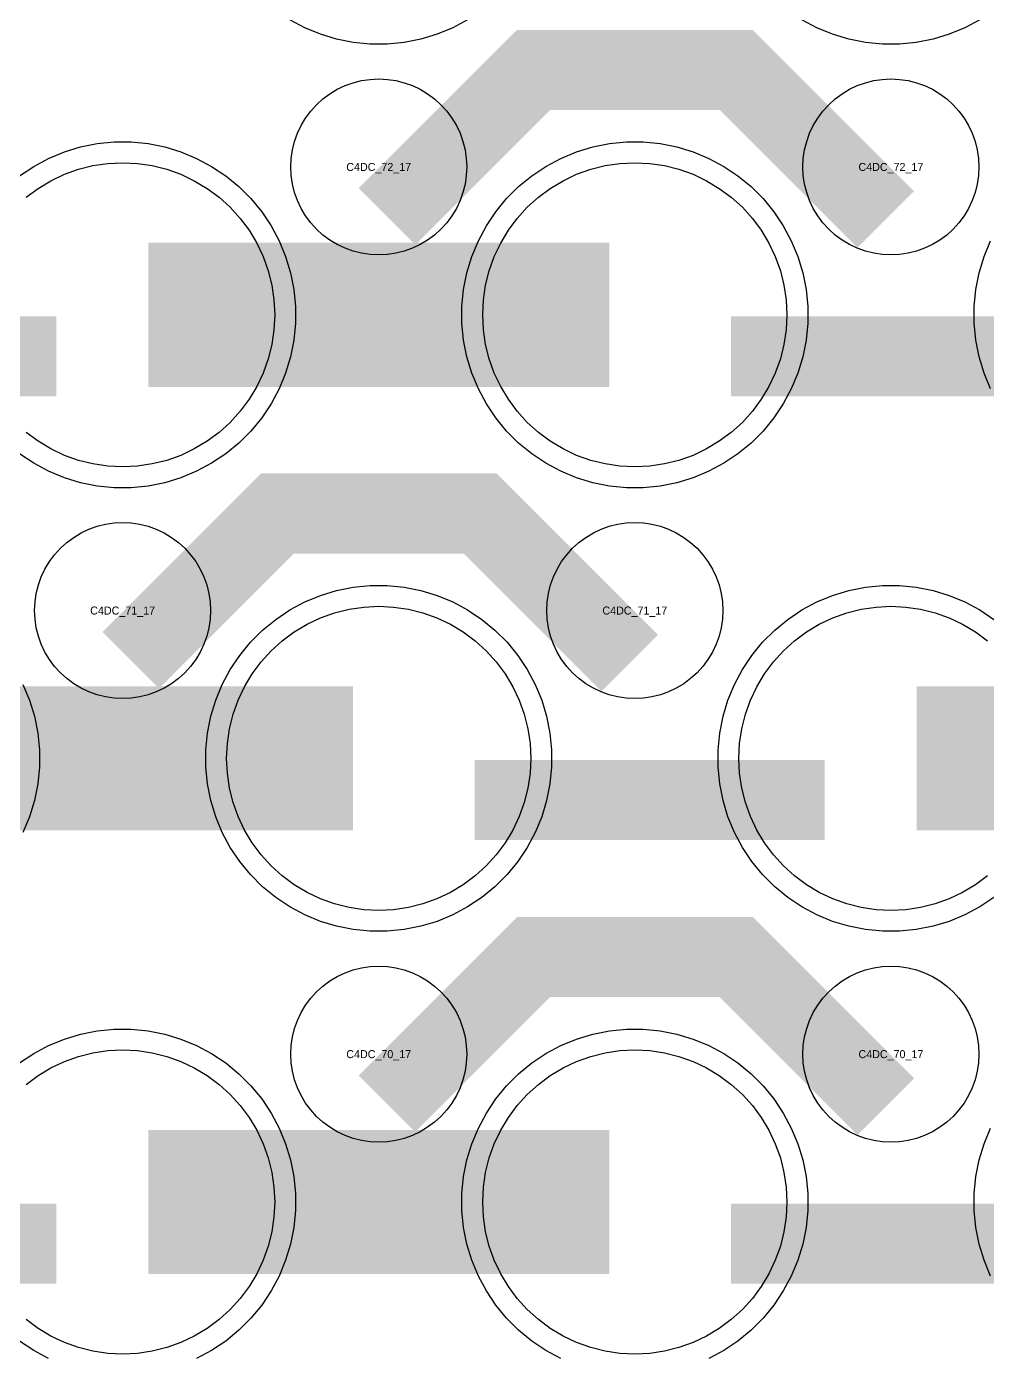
# Model space of a CAD drawing. Extents: x -11880 to 11880, y -14992 to 14992.
# Drawn here: x -6590 to -6289.9, y -5188.6 to -4772.9 of the extents above; entities that cross this region are included whole.
import ezdxf
from ezdxf.enums import TextEntityAlignment as Align

# ---------------------------------------------------------------- set-up
doc = ezdxf.new("R2010")
doc.units = 0
doc.header["$MEASUREMENT"] = 0
for name, color, linetype in [('GDS_775_DT_237', 138, 'CONTINUOUS'), ('RDL1_FS', 34, 'CONTINUOUS'), ('RDL_BS', 160, 'CONTINUOUS')]:
    doc.layers.add(name, color=color, linetype=linetype)

msp = doc.modelspace()

# ---------------------------------------------------------------- linework, layer by layer
at = {"layer": 'RDL1_FS', "color": 240, "true_color": 0xed1f24}
for points in [[(-6590.14, -4826.226), (-6586.395, -4823.448), (-6582.395, -4821.05), (-6578.181, -4819.058), (-6573.791, -4817.486), (-6569.268, -4816.354), (-6564.657, -4815.67), (-6560, -4815.441), (-6555.343, -4815.67), (-6550.732, -4816.354), (-6546.209, -4817.486), (-6541.819, -4819.058), (-6537.605, -4821.05), (-6533.605, -4823.448), (-6529.86, -4826.226), (-6526.406, -4829.356), (-6523.276, -4832.81), (-6520.498, -4836.555), (-6518.1, -4840.555), (-6516.108, -4844.769), (-6514.536, -4849.159), (-6513.404, -4853.682), (-6512.72, -4858.293), (-6512.491, -4862.95), (-6512.72, -4867.607), (-6513.404, -4872.218), (-6514.536, -4876.741), (-6516.108, -4881.131), (-6518.1, -4885.345), (-6520.498, -4889.345), (-6523.276, -4893.09), (-6526.406, -4896.544), (-6529.86, -4899.674), (-6533.605, -4902.452), (-6537.605, -4904.85), (-6541.819, -4906.842), (-6546.209, -4908.414), (-6550.732, -4909.546), (-6555.343, -4910.23), (-6560, -4910.459), (-6564.657, -4910.23), (-6569.268, -4909.546), (-6573.791, -4908.414), (-6578.181, -4906.842), (-6582.395, -4904.85), (-6586.395, -4902.452), (-6590.14, -4899.674)], [(-6289.86, -5038.239), (-6293.605, -5041.017), (-6297.605, -5043.415), (-6301.819, -5045.407), (-6306.209, -5046.979), (-6310.732, -5048.111), (-6315.343, -5048.795), (-6320, -5049.024), (-6324.657, -5048.795), (-6329.268, -5048.111), (-6333.791, -5046.979), (-6338.181, -5045.407), (-6342.395, -5043.415), (-6346.395, -5041.017), (-6350.14, -5038.239), (-6353.594, -5035.109), (-6356.724, -5031.655), (-6359.502, -5027.91), (-6361.9, -5023.91), (-6363.892, -5019.696), (-6365.464, -5015.306), (-6366.596, -5010.783), (-6367.28, -5006.172), (-6367.509, -5001.515), (-6367.28, -4996.858), (-6366.596, -4992.247), (-6365.464, -4987.724), (-6363.892, -4983.334), (-6361.9, -4979.12), (-6359.502, -4975.12), (-6356.724, -4971.375), (-6353.594, -4967.921), (-6350.14, -4964.791), (-6346.395, -4962.013), (-6342.395, -4959.615), (-6338.181, -4957.623), (-6333.791, -4956.051), (-6329.268, -4954.919), (-6324.657, -4954.235), (-6320, -4954.006), (-6315.343, -4954.235), (-6310.732, -4954.919), (-6306.209, -4956.051), (-6301.819, -4957.623), (-6297.605, -4959.615), (-6293.605, -4962.013), (-6289.86, -4964.791)]]:
    msp.add_lwpolyline(points, dxfattribs=at)
for points in [[(-6400, -4910.459), (-6404.657, -4910.23), (-6409.268, -4909.546), (-6413.791, -4908.414), (-6418.181, -4906.842), (-6422.395, -4904.85), (-6426.395, -4902.452), (-6430.14, -4899.674), (-6433.594, -4896.544), (-6436.724, -4893.09), (-6439.502, -4889.345), (-6441.9, -4885.345), (-6443.892, -4881.131), (-6445.464, -4876.741), (-6446.596, -4872.218), (-6447.28, -4867.607), (-6447.509, -4862.95), (-6447.28, -4858.293), (-6446.596, -4853.682), (-6445.464, -4849.159), (-6443.892, -4844.769), (-6441.9, -4840.555), (-6439.502, -4836.555), (-6436.724, -4832.81), (-6433.594, -4829.356), (-6430.14, -4826.226), (-6426.395, -4823.448), (-6422.395, -4821.05), (-6418.181, -4819.058), (-6413.791, -4817.486), (-6409.268, -4816.354), (-6404.657, -4815.67), (-6400, -4815.441), (-6395.343, -4815.67), (-6390.732, -4816.354), (-6386.209, -4817.486), (-6381.819, -4819.058), (-6377.605, -4821.05), (-6373.605, -4823.448), (-6369.86, -4826.226), (-6366.406, -4829.356), (-6363.276, -4832.81), (-6360.498, -4836.555), (-6358.1, -4840.555), (-6356.108, -4844.769), (-6354.536, -4849.159), (-6353.404, -4853.682), (-6352.72, -4858.293), (-6352.491, -4862.95), (-6352.72, -4867.607), (-6353.404, -4872.218), (-6354.536, -4876.741), (-6356.108, -4881.131), (-6358.1, -4885.345), (-6360.498, -4889.345), (-6363.276, -4893.09), (-6366.406, -4896.544), (-6369.86, -4899.674), (-6373.605, -4902.452), (-6377.605, -4904.85), (-6381.819, -4906.842), (-6386.209, -4908.414), (-6390.732, -4909.546), (-6395.343, -4910.23)], [(-6480, -5049.024), (-6484.657, -5048.795), (-6489.268, -5048.111), (-6493.791, -5046.979), (-6498.181, -5045.407), (-6502.395, -5043.415), (-6506.395, -5041.017), (-6510.14, -5038.239), (-6513.594, -5035.109), (-6516.724, -5031.655), (-6519.502, -5027.91), (-6521.9, -5023.91), (-6523.892, -5019.696), (-6525.464, -5015.306), (-6526.596, -5010.783), (-6527.28, -5006.172), (-6527.509, -5001.515), (-6527.28, -4996.858), (-6526.596, -4992.247), (-6525.464, -4987.724), (-6523.892, -4983.334), (-6521.9, -4979.12), (-6519.502, -4975.12), (-6516.724, -4971.375), (-6513.594, -4967.921), (-6510.14, -4964.791), (-6506.395, -4962.013), (-6502.395, -4959.615), (-6498.181, -4957.623), (-6493.791, -4956.051), (-6489.268, -4954.919), (-6484.657, -4954.235), (-6480, -4954.006), (-6475.343, -4954.235), (-6470.732, -4954.919), (-6466.209, -4956.051), (-6461.819, -4957.623), (-6457.605, -4959.615), (-6453.605, -4962.013), (-6449.86, -4964.791), (-6446.406, -4967.921), (-6443.276, -4971.375), (-6440.498, -4975.12), (-6438.1, -4979.12), (-6436.108, -4983.334), (-6434.536, -4987.724), (-6433.404, -4992.247), (-6432.72, -4996.858), (-6432.491, -5001.515), (-6432.72, -5006.172), (-6433.404, -5010.783), (-6434.536, -5015.306), (-6436.108, -5019.696), (-6438.1, -5023.91), (-6440.498, -5027.91), (-6443.276, -5031.655), (-6446.406, -5035.109), (-6449.86, -5038.239), (-6453.605, -5041.017), (-6457.605, -5043.415), (-6461.819, -5045.407), (-6466.209, -5046.979), (-6470.732, -5048.111), (-6475.343, -5048.795)]]:
    msp.add_lwpolyline(points, close=True, dxfattribs=at)
for points in [[(-6551.998, -4862.95, 45, 45, 0), (-6479.998, -4862.95, 45, 45, 0)], [(-6479.998, -4862.95, 45, 45, 0), (-6407.998, -4862.95, 45, 45, 0)], [(-6631.998, -5001.515, 45, 45, 0), (-6559.998, -5001.515, 45, 45, 0)], [(-6559.998, -5001.515, 45, 45, 0), (-6487.998, -5001.515, 45, 45, 0)], [(-6311.998, -5001.515, 45, 45, 0), (-6239.998, -5001.515, 45, 45, 0)]]:
    msp.add_lwpolyline(points, format="xyseb", dxfattribs=at)
at = {"layer": 'RDL1_FS'}
msp.add_lwpolyline([(-6590.14, -5103.356), (-6586.395, -5100.578), (-6582.395, -5098.18), (-6578.181, -5096.188), (-6573.791, -5094.616), (-6569.268, -5093.484), (-6564.657, -5092.8), (-6560, -5092.571), (-6555.343, -5092.8), (-6550.732, -5093.484), (-6546.209, -5094.616), (-6541.819, -5096.188), (-6537.605, -5098.18), (-6533.605, -5100.578), (-6529.86, -5103.356), (-6526.406, -5106.486), (-6523.276, -5109.94), (-6520.498, -5113.685), (-6518.1, -5117.685), (-6516.108, -5121.899), (-6514.536, -5126.289), (-6513.404, -5130.812), (-6512.72, -5135.423), (-6512.491, -5140.08), (-6512.72, -5144.737), (-6513.404, -5149.348), (-6514.536, -5153.871), (-6516.108, -5158.261), (-6518.1, -5162.475), (-6520.498, -5166.475), (-6523.276, -5170.22), (-6526.406, -5173.674), (-6529.86, -5176.804), (-6533.605, -5179.582), (-6537.605, -5181.98), (-6541.819, -5183.972), (-6546.209, -5185.544), (-6550.732, -5186.676), (-6555.343, -5187.36), (-6560, -5187.589), (-6564.657, -5187.36), (-6569.268, -5186.676), (-6573.791, -5185.544), (-6578.181, -5183.972), (-6582.395, -5181.98), (-6586.395, -5179.582), (-6590.14, -5176.804)], dxfattribs=at)
msp.add_lwpolyline([(-6400, -5187.589), (-6404.657, -5187.36), (-6409.268, -5186.676), (-6413.791, -5185.544), (-6418.181, -5183.972), (-6422.395, -5181.98), (-6426.395, -5179.582), (-6430.14, -5176.804), (-6433.594, -5173.674), (-6436.724, -5170.22), (-6439.502, -5166.475), (-6441.9, -5162.475), (-6443.892, -5158.261), (-6445.464, -5153.871), (-6446.596, -5149.348), (-6447.28, -5144.737), (-6447.509, -5140.08), (-6447.28, -5135.423), (-6446.596, -5130.812), (-6445.464, -5126.289), (-6443.892, -5121.899), (-6441.9, -5117.685), (-6439.502, -5113.685), (-6436.724, -5109.94), (-6433.594, -5106.486), (-6430.14, -5103.356), (-6426.395, -5100.578), (-6422.395, -5098.18), (-6418.181, -5096.188), (-6413.791, -5094.616), (-6409.268, -5093.484), (-6404.657, -5092.8), (-6400, -5092.571), (-6395.343, -5092.8), (-6390.732, -5093.484), (-6386.209, -5094.616), (-6381.819, -5096.188), (-6377.605, -5098.18), (-6373.605, -5100.578), (-6369.86, -5103.356), (-6366.406, -5106.486), (-6363.276, -5109.94), (-6360.498, -5113.685), (-6358.1, -5117.685), (-6356.108, -5121.899), (-6354.536, -5126.289), (-6353.404, -5130.812), (-6352.72, -5135.423), (-6352.491, -5140.08), (-6352.72, -5144.737), (-6353.404, -5149.348), (-6354.536, -5153.871), (-6356.108, -5158.261), (-6358.1, -5162.475), (-6360.498, -5166.475), (-6363.276, -5170.22), (-6366.406, -5173.674), (-6369.86, -5176.804), (-6373.605, -5179.582), (-6377.605, -5181.98), (-6381.819, -5183.972), (-6386.209, -5185.544), (-6390.732, -5186.676), (-6395.343, -5187.36)], close=True, dxfattribs=at)
for points in [[(-6551.998, -5140.08, 45, 45, 0), (-6479.998, -5140.08, 45, 45, 0)], [(-6479.998, -5140.08, 45, 45, 0), (-6407.998, -5140.08, 45, 45, 0)]]:
    msp.add_lwpolyline(points, format="xyseb", dxfattribs=at)
at = {"layer": 'RDL_BS'}
for points in [[(-6452.223, -4770.768), (-6456.885, -4773.26), (-6461.795, -4775.291), (-6466.835, -4776.822), (-6472.062, -4777.868), (-6477.356, -4778.385), (-6482.644, -4778.385), (-6487.938, -4777.868), (-6493.165, -4776.822), (-6498.205, -4775.291), (-6503.115, -4773.26), (-6507.777, -4770.768)], [(-6292.223, -4770.768), (-6296.885, -4773.26), (-6301.795, -4775.291), (-6306.835, -4776.822), (-6312.062, -4777.868), (-6317.356, -4778.385), (-6322.644, -4778.385), (-6327.938, -4777.868), (-6333.165, -4776.822), (-6338.205, -4775.291), (-6343.115, -4773.26), (-6347.777, -4770.768)], [(-6592.191, -5096.644), (-6587.777, -5093.697), (-6583.115, -5091.205), (-6578.205, -5089.174), (-6573.165, -5087.643), (-6567.938, -5086.597), (-6562.644, -5086.08), (-6557.356, -5086.08), (-6552.062, -5086.597), (-6546.835, -5087.643), (-6541.795, -5089.174), (-6536.885, -5091.205), (-6532.223, -5093.697), (-6527.809, -5096.644), (-6523.708, -5100.006), (-6519.926, -5103.788), (-6516.564, -5107.889), (-6513.617, -5112.303), (-6511.125, -5116.965), (-6509.094, -5121.875), (-6507.563, -5126.915), (-6506.517, -5132.142), (-6506, -5137.436), (-6506, -5142.724), (-6506.517, -5148.018), (-6507.563, -5153.245), (-6509.094, -5158.285), (-6511.125, -5163.195), (-6513.617, -5167.857), (-6516.564, -5172.271), (-6519.926, -5176.372), (-6523.708, -5180.154), (-6527.809, -5183.516), (-6532.223, -5186.463), (-6536.885, -5188.955)], [(-6423.115, -5188.955), (-6427.777, -5186.463), (-6432.191, -5183.516), (-6436.292, -5180.154), (-6440.074, -5176.372), (-6443.436, -5172.271), (-6446.383, -5167.857), (-6448.875, -5163.195), (-6450.906, -5158.285), (-6452.437, -5153.245), (-6453.483, -5148.018), (-6454, -5142.724), (-6454, -5137.436), (-6453.483, -5132.142), (-6452.437, -5126.915), (-6450.906, -5121.875), (-6448.875, -5116.965), (-6446.383, -5112.303), (-6443.436, -5107.889), (-6440.074, -5103.788), (-6436.292, -5100.006), (-6432.191, -5096.644), (-6427.777, -5093.697), (-6423.115, -5091.205), (-6418.205, -5089.174), (-6413.165, -5087.643), (-6407.938, -5086.597), (-6402.644, -5086.08), (-6397.356, -5086.08), (-6392.062, -5086.597), (-6386.835, -5087.643), (-6381.795, -5089.174), (-6376.885, -5091.205), (-6372.223, -5093.697), (-6367.809, -5096.644), (-6363.708, -5100.006), (-6359.926, -5103.788), (-6356.564, -5107.889), (-6353.617, -5112.303), (-6351.125, -5116.965), (-6349.094, -5121.875), (-6347.563, -5126.915), (-6346.517, -5132.142), (-6346, -5137.436), (-6346, -5142.724), (-6346.517, -5148.018), (-6347.563, -5153.245), (-6349.094, -5158.285), (-6351.125, -5163.195), (-6353.617, -5167.857), (-6356.564, -5172.271), (-6359.926, -5176.372), (-6363.708, -5180.154), (-6367.809, -5183.516), (-6372.223, -5186.463), (-6376.885, -5188.955)], [(-6288.875, -5163.195), (-6290.906, -5158.285), (-6292.437, -5153.245), (-6293.483, -5148.018), (-6294, -5142.724), (-6294, -5137.436), (-6293.483, -5132.142), (-6292.437, -5126.915), (-6290.906, -5121.875), (-6288.875, -5116.965)], [(-6583.115, -5188.955), (-6587.777, -5186.463), (-6592.191, -5183.516)]]:
    msp.add_lwpolyline(points, dxfattribs=at)
for points in [[(-6477.438, -4832.264, 25, 25, 0), (-6431.623, -4786.449, 25, 25, 0), (-6398.07, -4786.449, 25, 25, 0)], [(-6321.599, -4833.163, 25, 25, 0), (-6368.313, -4786.449, 25, 25, 0), (-6398.071, -4786.449, 25, 25, 0)], [(-6557.438, -4970.829, 25, 25, 0), (-6511.623, -4925.014, 25, 25, 0), (-6478.07, -4925.014, 25, 25, 0)], [(-6401.599, -4971.728, 25, 25, 0), (-6448.313, -4925.014, 25, 25, 0), (-6478.071, -4925.014, 25, 25, 0)], [(-6477.438, -5109.394, 25, 25, 0), (-6431.623, -5063.579, 25, 25, 0), (-6398.07, -5063.579, 25, 25, 0)], [(-6321.599, -5110.293, 25, 25, 0), (-6368.313, -5063.579, 25, 25, 0), (-6398.071, -5063.579, 25, 25, 0)], [(-6689.984, -5153.093, 25, 25, 0), (-6580.719, -5153.093, 25, 25, 0)], [(-6369.984, -5153.093, 25, 25, 0), (-6260.719, -5153.093, 25, 25, 0)]]:
    msp.add_lwpolyline(points, format="xyseb", dxfattribs=at)
for points in [[(-6480, -4844.256), (-6482.693, -4844.124), (-6485.365, -4843.728), (-6487.984, -4843.071), (-6490.519, -4842.164), (-6492.956, -4841.012), (-6495.28, -4839.619), (-6497.443, -4838.016), (-6499.442, -4836.204), (-6501.254, -4834.205), (-6502.857, -4832.042), (-6504.25, -4829.718), (-6505.402, -4827.281), (-6506.309, -4824.746), (-6506.966, -4822.127), (-6507.362, -4819.455), (-6507.494, -4816.762), (-6507.362, -4814.069), (-6506.966, -4811.397), (-6506.309, -4808.778), (-6505.402, -4806.243), (-6504.25, -4803.806), (-6502.857, -4801.482), (-6501.254, -4799.319), (-6499.442, -4797.32), (-6497.443, -4795.508), (-6495.28, -4793.905), (-6492.956, -4792.512), (-6490.519, -4791.36), (-6487.984, -4790.453), (-6485.365, -4789.796), (-6482.693, -4789.4), (-6480, -4789.268), (-6477.307, -4789.4), (-6474.635, -4789.796), (-6472.016, -4790.453), (-6469.481, -4791.36), (-6467.044, -4792.512), (-6464.72, -4793.905), (-6462.557, -4795.508), (-6460.558, -4797.32), (-6458.746, -4799.319), (-6457.143, -4801.482), (-6455.75, -4803.806), (-6454.598, -4806.243), (-6453.691, -4808.778), (-6453.034, -4811.397), (-6452.638, -4814.069), (-6452.506, -4816.762), (-6452.638, -4819.455), (-6453.034, -4822.127), (-6453.691, -4824.746), (-6454.598, -4827.281), (-6455.75, -4829.718), (-6457.143, -4832.042), (-6458.746, -4834.205), (-6460.558, -4836.204), (-6462.557, -4838.016), (-6464.72, -4839.619), (-6467.044, -4841.012), (-6469.481, -4842.164), (-6472.016, -4843.071), (-6474.635, -4843.728), (-6477.307, -4844.124)], [(-6320, -4844.256), (-6322.693, -4844.124), (-6325.365, -4843.728), (-6327.984, -4843.071), (-6330.519, -4842.164), (-6332.956, -4841.012), (-6335.28, -4839.619), (-6337.443, -4838.016), (-6339.442, -4836.204), (-6341.254, -4834.205), (-6342.857, -4832.042), (-6344.25, -4829.718), (-6345.402, -4827.281), (-6346.309, -4824.746), (-6346.966, -4822.127), (-6347.362, -4819.455), (-6347.494, -4816.762), (-6347.362, -4814.069), (-6346.966, -4811.397), (-6346.309, -4808.778), (-6345.402, -4806.243), (-6344.25, -4803.806), (-6342.857, -4801.482), (-6341.254, -4799.319), (-6339.442, -4797.32), (-6337.443, -4795.508), (-6335.28, -4793.905), (-6332.956, -4792.512), (-6330.519, -4791.36), (-6327.984, -4790.453), (-6325.365, -4789.796), (-6322.693, -4789.4), (-6320, -4789.268), (-6317.307, -4789.4), (-6314.635, -4789.796), (-6312.016, -4790.453), (-6309.481, -4791.36), (-6307.044, -4792.512), (-6304.72, -4793.905), (-6302.557, -4795.508), (-6300.558, -4797.32), (-6298.746, -4799.319), (-6297.143, -4801.482), (-6295.75, -4803.806), (-6294.598, -4806.243), (-6293.691, -4808.778), (-6293.034, -4811.397), (-6292.638, -4814.069), (-6292.506, -4816.762), (-6292.638, -4819.455), (-6293.034, -4822.127), (-6293.691, -4824.746), (-6294.598, -4827.281), (-6295.75, -4829.718), (-6297.143, -4832.042), (-6298.746, -4834.205), (-6300.558, -4836.204), (-6302.557, -4838.016), (-6304.72, -4839.619), (-6307.044, -4841.012), (-6309.481, -4842.164), (-6312.016, -4843.071), (-6314.635, -4843.728), (-6317.307, -4844.124)], [(-6560, -4982.821), (-6562.693, -4982.689), (-6565.365, -4982.293), (-6567.984, -4981.636), (-6570.519, -4980.729), (-6572.956, -4979.577), (-6575.28, -4978.184), (-6577.443, -4976.581), (-6579.442, -4974.769), (-6581.254, -4972.77), (-6582.857, -4970.607), (-6584.25, -4968.283), (-6585.402, -4965.846), (-6586.309, -4963.311), (-6586.966, -4960.692), (-6587.362, -4958.02), (-6587.494, -4955.327), (-6587.362, -4952.634), (-6586.966, -4949.962), (-6586.309, -4947.343), (-6585.402, -4944.808), (-6584.25, -4942.371), (-6582.857, -4940.047), (-6581.254, -4937.884), (-6579.442, -4935.885), (-6577.443, -4934.073), (-6575.28, -4932.47), (-6572.956, -4931.077), (-6570.519, -4929.925), (-6567.984, -4929.018), (-6565.365, -4928.361), (-6562.693, -4927.965), (-6560, -4927.833), (-6557.307, -4927.965), (-6554.635, -4928.361), (-6552.016, -4929.018), (-6549.481, -4929.925), (-6547.044, -4931.077), (-6544.72, -4932.47), (-6542.557, -4934.073), (-6540.558, -4935.885), (-6538.746, -4937.884), (-6537.143, -4940.047), (-6535.75, -4942.371), (-6534.598, -4944.808), (-6533.691, -4947.343), (-6533.034, -4949.962), (-6532.638, -4952.634), (-6532.506, -4955.327), (-6532.638, -4958.02), (-6533.034, -4960.692), (-6533.691, -4963.311), (-6534.598, -4965.846), (-6535.75, -4968.283), (-6537.143, -4970.607), (-6538.746, -4972.77), (-6540.558, -4974.769), (-6542.557, -4976.581), (-6544.72, -4978.184), (-6547.044, -4979.577), (-6549.481, -4980.729), (-6552.016, -4981.636), (-6554.635, -4982.293), (-6557.307, -4982.689)], [(-6400, -4982.821), (-6402.693, -4982.689), (-6405.365, -4982.293), (-6407.984, -4981.636), (-6410.519, -4980.729), (-6412.956, -4979.577), (-6415.28, -4978.184), (-6417.443, -4976.581), (-6419.442, -4974.769), (-6421.254, -4972.77), (-6422.857, -4970.607), (-6424.25, -4968.283), (-6425.402, -4965.846), (-6426.309, -4963.311), (-6426.966, -4960.692), (-6427.362, -4958.02), (-6427.494, -4955.327), (-6427.362, -4952.634), (-6426.966, -4949.962), (-6426.309, -4947.343), (-6425.402, -4944.808), (-6424.25, -4942.371), (-6422.857, -4940.047), (-6421.254, -4937.884), (-6419.442, -4935.885), (-6417.443, -4934.073), (-6415.28, -4932.47), (-6412.956, -4931.077), (-6410.519, -4929.925), (-6407.984, -4929.018), (-6405.365, -4928.361), (-6402.693, -4927.965), (-6400, -4927.833), (-6397.307, -4927.965), (-6394.635, -4928.361), (-6392.016, -4929.018), (-6389.481, -4929.925), (-6387.044, -4931.077), (-6384.72, -4932.47), (-6382.557, -4934.073), (-6380.558, -4935.885), (-6378.746, -4937.884), (-6377.143, -4940.047), (-6375.75, -4942.371), (-6374.598, -4944.808), (-6373.691, -4947.343), (-6373.034, -4949.962), (-6372.638, -4952.634), (-6372.506, -4955.327), (-6372.638, -4958.02), (-6373.034, -4960.692), (-6373.691, -4963.311), (-6374.598, -4965.846), (-6375.75, -4968.283), (-6377.143, -4970.607), (-6378.746, -4972.77), (-6380.558, -4974.769), (-6382.557, -4976.581), (-6384.72, -4978.184), (-6387.044, -4979.577), (-6389.481, -4980.729), (-6392.016, -4981.636), (-6394.635, -4982.293), (-6397.307, -4982.689)], [(-6480, -5121.386), (-6482.693, -5121.254), (-6485.365, -5120.858), (-6487.984, -5120.201), (-6490.519, -5119.294), (-6492.956, -5118.142), (-6495.28, -5116.749), (-6497.443, -5115.146), (-6499.442, -5113.334), (-6501.254, -5111.335), (-6502.857, -5109.172), (-6504.25, -5106.848), (-6505.402, -5104.411), (-6506.309, -5101.876), (-6506.966, -5099.257), (-6507.362, -5096.585), (-6507.494, -5093.892), (-6507.362, -5091.199), (-6506.966, -5088.527), (-6506.309, -5085.908), (-6505.402, -5083.373), (-6504.25, -5080.936), (-6502.857, -5078.612), (-6501.254, -5076.449), (-6499.442, -5074.45), (-6497.443, -5072.638), (-6495.28, -5071.035), (-6492.956, -5069.642), (-6490.519, -5068.49), (-6487.984, -5067.583), (-6485.365, -5066.926), (-6482.693, -5066.53), (-6480, -5066.398), (-6477.307, -5066.53), (-6474.635, -5066.926), (-6472.016, -5067.583), (-6469.481, -5068.49), (-6467.044, -5069.642), (-6464.72, -5071.035), (-6462.557, -5072.638), (-6460.558, -5074.45), (-6458.746, -5076.449), (-6457.143, -5078.612), (-6455.75, -5080.936), (-6454.598, -5083.373), (-6453.691, -5085.908), (-6453.034, -5088.527), (-6452.638, -5091.199), (-6452.506, -5093.892), (-6452.638, -5096.585), (-6453.034, -5099.257), (-6453.691, -5101.876), (-6454.598, -5104.411), (-6455.75, -5106.848), (-6457.143, -5109.172), (-6458.746, -5111.335), (-6460.558, -5113.334), (-6462.557, -5115.146), (-6464.72, -5116.749), (-6467.044, -5118.142), (-6469.481, -5119.294), (-6472.016, -5120.201), (-6474.635, -5120.858), (-6477.307, -5121.254)], [(-6320, -5121.386), (-6322.693, -5121.254), (-6325.365, -5120.858), (-6327.984, -5120.201), (-6330.519, -5119.294), (-6332.956, -5118.142), (-6335.28, -5116.749), (-6337.443, -5115.146), (-6339.442, -5113.334), (-6341.254, -5111.335), (-6342.857, -5109.172), (-6344.25, -5106.848), (-6345.402, -5104.411), (-6346.309, -5101.876), (-6346.966, -5099.257), (-6347.362, -5096.585), (-6347.494, -5093.892), (-6347.362, -5091.199), (-6346.966, -5088.527), (-6346.309, -5085.908), (-6345.402, -5083.373), (-6344.25, -5080.936), (-6342.857, -5078.612), (-6341.254, -5076.449), (-6339.442, -5074.45), (-6337.443, -5072.638), (-6335.28, -5071.035), (-6332.956, -5069.642), (-6330.519, -5068.49), (-6327.984, -5067.583), (-6325.365, -5066.926), (-6322.693, -5066.53), (-6320, -5066.398), (-6317.307, -5066.53), (-6314.635, -5066.926), (-6312.016, -5067.583), (-6309.481, -5068.49), (-6307.044, -5069.642), (-6304.72, -5071.035), (-6302.557, -5072.638), (-6300.558, -5074.45), (-6298.746, -5076.449), (-6297.143, -5078.612), (-6295.75, -5080.936), (-6294.598, -5083.373), (-6293.691, -5085.908), (-6293.034, -5088.527), (-6292.638, -5091.199), (-6292.506, -5093.892), (-6292.638, -5096.585), (-6293.034, -5099.257), (-6293.691, -5101.876), (-6294.598, -5104.411), (-6295.75, -5106.848), (-6297.143, -5109.172), (-6298.746, -5111.335), (-6300.558, -5113.334), (-6302.557, -5115.146), (-6304.72, -5116.749), (-6307.044, -5118.142), (-6309.481, -5119.294), (-6312.016, -5120.201), (-6314.635, -5120.858), (-6317.307, -5121.254)]]:
    msp.add_lwpolyline(points, close=True, dxfattribs=at)
at = {"layer": 'RDL_BS', "color": 240, "true_color": 0xed1f24}
for points in [[(-6592.191, -4819.514), (-6587.777, -4816.567), (-6583.115, -4814.075), (-6578.205, -4812.044), (-6573.165, -4810.513), (-6567.938, -4809.467), (-6562.644, -4808.95), (-6557.356, -4808.95), (-6552.062, -4809.467), (-6546.835, -4810.513), (-6541.795, -4812.044), (-6536.885, -4814.075), (-6532.223, -4816.567), (-6527.809, -4819.514), (-6523.708, -4822.876), (-6519.926, -4826.658), (-6516.564, -4830.759), (-6513.617, -4835.173), (-6511.125, -4839.835), (-6509.094, -4844.745), (-6507.563, -4849.785), (-6506.517, -4855.012), (-6506, -4860.306), (-6506, -4865.594), (-6506.517, -4870.888), (-6507.563, -4876.115), (-6509.094, -4881.155), (-6511.125, -4886.065), (-6513.617, -4890.727), (-6516.564, -4895.141), (-6519.926, -4899.242), (-6523.708, -4903.024), (-6527.809, -4906.386), (-6532.223, -4909.333), (-6536.885, -4911.825), (-6541.795, -4913.856), (-6546.835, -4915.387), (-6552.062, -4916.433), (-6557.356, -4916.95), (-6562.644, -4916.95), (-6567.938, -4916.433), (-6573.165, -4915.387), (-6578.205, -4913.856), (-6583.115, -4911.825), (-6587.777, -4909.333), (-6592.191, -4906.386)], [(-6288.875, -4886.065), (-6290.906, -4881.155), (-6292.437, -4876.115), (-6293.483, -4870.888), (-6294, -4865.594), (-6294, -4860.306), (-6293.483, -4855.012), (-6292.437, -4849.785), (-6290.906, -4844.745), (-6288.875, -4839.835)], [(-6287.809, -5044.951), (-6292.223, -5047.898), (-6296.885, -5050.39), (-6301.795, -5052.421), (-6306.835, -5053.952), (-6312.062, -5054.998), (-6317.356, -5055.515), (-6322.644, -5055.515), (-6327.938, -5054.998), (-6333.165, -5053.952), (-6338.205, -5052.421), (-6343.115, -5050.39), (-6347.777, -5047.898), (-6352.191, -5044.951), (-6356.292, -5041.589), (-6360.074, -5037.807), (-6363.436, -5033.706), (-6366.383, -5029.292), (-6368.875, -5024.63), (-6370.906, -5019.72), (-6372.437, -5014.68), (-6373.483, -5009.453), (-6374, -5004.159), (-6374, -4998.871), (-6373.483, -4993.577), (-6372.437, -4988.35), (-6370.906, -4983.31), (-6368.875, -4978.4), (-6366.383, -4973.738), (-6363.436, -4969.324), (-6360.074, -4965.223), (-6356.292, -4961.441), (-6352.191, -4958.079), (-6347.777, -4955.132), (-6343.115, -4952.64), (-6338.205, -4950.609), (-6333.165, -4949.078), (-6327.938, -4948.032), (-6322.644, -4947.515), (-6317.356, -4947.515), (-6312.062, -4948.032), (-6306.835, -4949.078), (-6301.795, -4950.609), (-6296.885, -4952.64), (-6292.223, -4955.132), (-6287.809, -4958.079)], [(-6591.125, -4978.4), (-6589.094, -4983.31), (-6587.563, -4988.35), (-6586.517, -4993.577), (-6586, -4998.871), (-6586, -5004.159), (-6586.517, -5009.453), (-6587.563, -5014.68), (-6589.094, -5019.72), (-6591.125, -5024.63)]]:
    msp.add_lwpolyline(points, dxfattribs=at)
for points in [[(-6402.644, -4916.95), (-6407.938, -4916.433), (-6413.165, -4915.387), (-6418.205, -4913.856), (-6423.115, -4911.825), (-6427.777, -4909.333), (-6432.191, -4906.386), (-6436.292, -4903.024), (-6440.074, -4899.242), (-6443.436, -4895.141), (-6446.383, -4890.727), (-6448.875, -4886.065), (-6450.906, -4881.155), (-6452.437, -4876.115), (-6453.483, -4870.888), (-6454, -4865.594), (-6454, -4860.306), (-6453.483, -4855.012), (-6452.437, -4849.785), (-6450.906, -4844.745), (-6448.875, -4839.835), (-6446.383, -4835.173), (-6443.436, -4830.759), (-6440.074, -4826.658), (-6436.292, -4822.876), (-6432.191, -4819.514), (-6427.777, -4816.567), (-6423.115, -4814.075), (-6418.205, -4812.044), (-6413.165, -4810.513), (-6407.938, -4809.467), (-6402.644, -4808.95), (-6397.356, -4808.95), (-6392.062, -4809.467), (-6386.835, -4810.513), (-6381.795, -4812.044), (-6376.885, -4814.075), (-6372.223, -4816.567), (-6367.809, -4819.514), (-6363.708, -4822.876), (-6359.926, -4826.658), (-6356.564, -4830.759), (-6353.617, -4835.173), (-6351.125, -4839.835), (-6349.094, -4844.745), (-6347.563, -4849.785), (-6346.517, -4855.012), (-6346, -4860.306), (-6346, -4865.594), (-6346.517, -4870.888), (-6347.563, -4876.115), (-6349.094, -4881.155), (-6351.125, -4886.065), (-6353.617, -4890.727), (-6356.564, -4895.141), (-6359.926, -4899.242), (-6363.708, -4903.024), (-6367.809, -4906.386), (-6372.223, -4909.333), (-6376.885, -4911.825), (-6381.795, -4913.856), (-6386.835, -4915.387), (-6392.062, -4916.433), (-6397.356, -4916.95)], [(-6482.644, -5055.515), (-6487.938, -5054.998), (-6493.165, -5053.952), (-6498.205, -5052.421), (-6503.115, -5050.39), (-6507.777, -5047.898), (-6512.191, -5044.951), (-6516.292, -5041.589), (-6520.074, -5037.807), (-6523.436, -5033.706), (-6526.383, -5029.292), (-6528.875, -5024.63), (-6530.906, -5019.72), (-6532.437, -5014.68), (-6533.483, -5009.453), (-6534, -5004.159), (-6534, -4998.871), (-6533.483, -4993.577), (-6532.437, -4988.35), (-6530.906, -4983.31), (-6528.875, -4978.4), (-6526.383, -4973.738), (-6523.436, -4969.324), (-6520.074, -4965.223), (-6516.292, -4961.441), (-6512.191, -4958.079), (-6507.777, -4955.132), (-6503.115, -4952.64), (-6498.205, -4950.609), (-6493.165, -4949.078), (-6487.938, -4948.032), (-6482.644, -4947.515), (-6477.356, -4947.515), (-6472.062, -4948.032), (-6466.835, -4949.078), (-6461.795, -4950.609), (-6456.885, -4952.64), (-6452.223, -4955.132), (-6447.809, -4958.079), (-6443.708, -4961.441), (-6439.926, -4965.223), (-6436.564, -4969.324), (-6433.617, -4973.738), (-6431.125, -4978.4), (-6429.094, -4983.31), (-6427.563, -4988.35), (-6426.517, -4993.577), (-6426, -4998.871), (-6426, -5004.159), (-6426.517, -5009.453), (-6427.563, -5014.68), (-6429.094, -5019.72), (-6431.125, -5024.63), (-6433.617, -5029.292), (-6436.564, -5033.706), (-6439.926, -5037.807), (-6443.708, -5041.589), (-6447.809, -5044.951), (-6452.223, -5047.898), (-6456.885, -5050.39), (-6461.795, -5052.421), (-6466.835, -5053.952), (-6472.062, -5054.998), (-6477.356, -5055.515)]]:
    msp.add_lwpolyline(points, close=True, dxfattribs=at)
for points in [[(-6689.984, -4875.963, 25, 25, 0), (-6580.719, -4875.963, 25, 25, 0)], [(-6369.984, -4875.963, 25, 25, 0), (-6260.719, -4875.963, 25, 25, 0)], [(-6449.984, -5014.528, 25, 25, 0), (-6340.719, -5014.528, 25, 25, 0)]]:
    msp.add_lwpolyline(points, format="xyseb", dxfattribs=at)

# ---------------------------------------------------------------- texts
at = {"layer": 'GDS_775_DT_237'}
for s, p in [('C4DC_72_17', (-6480, -4816.762)), ('C4DC_72_17', (-6480, -4816.762)), ('C4DC_72_17', (-6320, -4816.762)), ('C4DC_72_17', (-6320, -4816.762)), ('C4DC_71_17', (-6560, -4955.327)), ('C4DC_71_17', (-6560, -4955.327)), ('C4DC_71_17', (-6400, -4955.327)), ('C4DC_71_17', (-6400, -4955.327)), ('C4DC_70_17', (-6480, -5093.892)), ('C4DC_70_17', (-6480, -5093.892)), ('C4DC_70_17', (-6320, -5093.892)), ('C4DC_70_17', (-6320, -5093.892))]:
    msp.add_text(s, height=2.5, dxfattribs=at).set_placement(p, align=Align.MIDDLE_CENTER)

doc.saveas('drawing.dxf')
